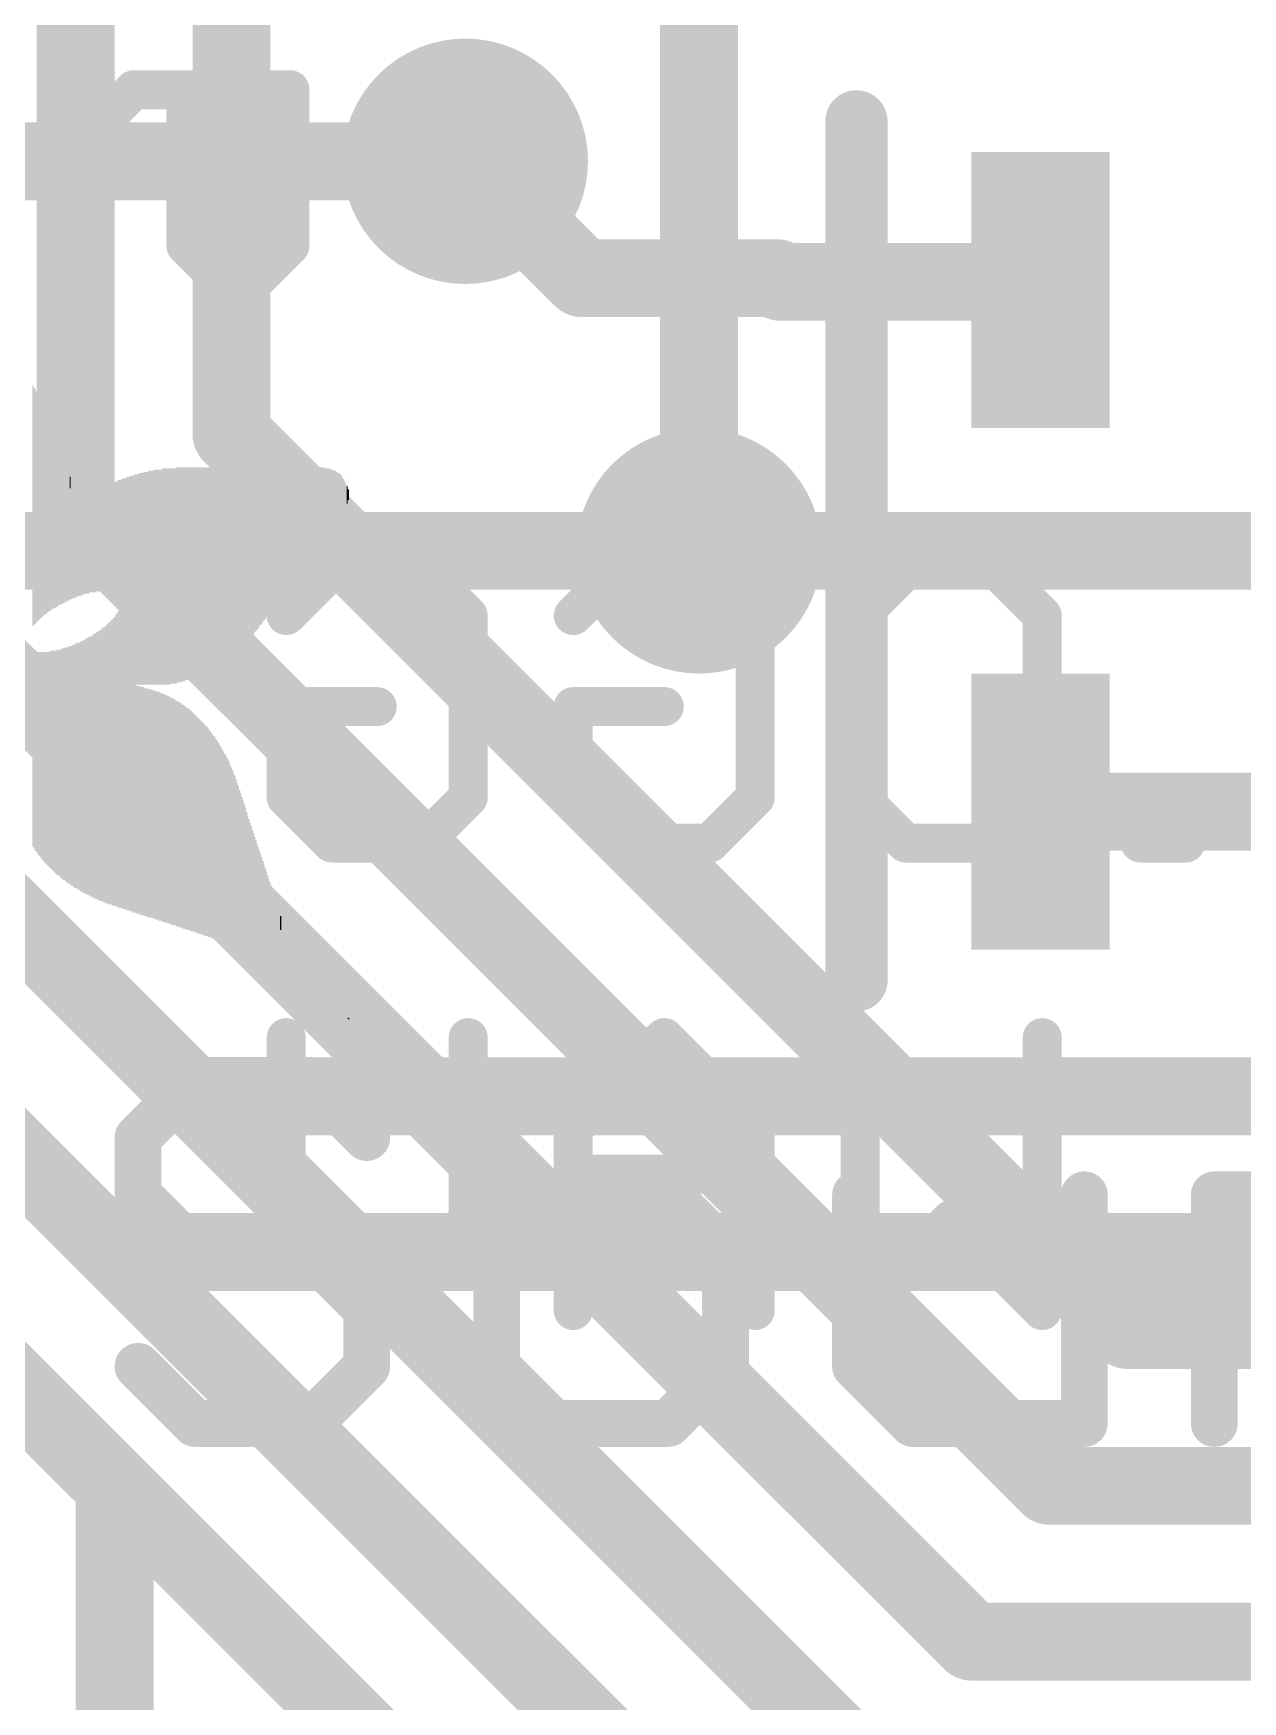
# Model space of a CAD drawing. Extents: x -0.5 to 47.2, y -0.5 to 23.4.
# Drawn here: x 22.6 to 26.54, y 3.36 to 8.8 of the extents above; entities that cross this region are included whole.
import ezdxf

# ---------------------------------------------------------------- set-up
doc = ezdxf.new("R2010")
doc.units = 0
for name, color, linetype in [('1', 12, 'CONTINUOUS'), ('16', 132, 'CONTINUOUS'), ('18', 110, 'CONTINUOUS'), ('21', 40, 'CONTINUOUS'), ('22', 6, 'CONTINUOUS'), ('23', 40, 'CONTINUOUS')]:
    doc.layers.add(name, color=color, linetype=linetype)

# ---------------------------------------------------------------- blocks, each defined once
blk = doc.blocks.new('RECT')
blk.add_solid([(-0.5, -0.5), (0.5, -0.5), (-0.5, 0.5), (0.5, 0.5)])
blk = doc.blocks.new('ROUNDV')
at = {"const_width": 0.5}
blk.add_lwpolyline([(0, -0.25, 1), (0, 0.25, 1), (0, -0.25)], format="xyb", dxfattribs=at)

msp = doc.modelspace()

# ---------------------------------------------------------------- linework, layer by layer
at = {"layer": '1', "const_width": 0.254}
for points in [[(22.733, 9.652), (22.733, 7.239)], [(23.241, 7.493), (23.241, 9.271)], [(24.003, 8.382), (24.384, 8.001)], [(25.019, 8.001), (24.384, 8.001)], [(25.019, 8.001), (25.031, 7.989)], [(25.031, 7.989), (25.851, 7.989)], [(25.851, 7.989), (25.878, 7.962)], [(26.162, 4.572), (23.241, 7.493)], [(21.209, 7.239), (25.4, 3.048)], [(22.733, 7.239), (25.908, 4.064)], [(26.778, 7.112), (24.765, 7.112)], [(25.654, 3.556), (22.225, 6.985)], [(25.878, 6.262), (26.778, 6.262)], [(21.983, 5.703), (25.146, 2.54)], [(21.971, 4.953), (22.86, 4.064)], [(31.212, 4.572), (26.162, 4.572)], [(22.86, 4.064), (22.86, 1.27)], [(25.908, 4.064), (30.734, 4.064)], [(30.48, 3.556), (25.654, 3.556)]]:
    msp.add_lwpolyline(points, dxfattribs=at)
at = {"layer": '1', "const_width": 0.127}
for points in [[(24.0479, 8.4269, 1), (23.9581, 8.3371)], [(24.384, 8.0645, 1), (24.384, 7.9375)], [(24.3391, 7.9561, 1), (24.4289, 8.0459)], [(25.0639, 8.0459, 1), (24.9741, 7.9561)], [(25.031, 8.0525, 1), (25.031, 7.9255)], [(25.019, 7.9375, 1), (25.019, 8.0645)], [(25.8959, 8.0339, 1), (25.8061, 7.9441)], [(25.851, 7.9255, 1), (25.851, 8.0525)], [(24.9861, 7.9441, 1), (25.0759, 8.0339)], [(25.8331, 7.9171, 1), (25.9229, 8.0069)], [(23.2859, 7.5379, 1), (23.1961, 7.4481)], [(23.1775, 7.493, 1), (23.3045, 7.493)], [(22.7779, 7.2839, 1), (22.6881, 7.1941)], [(22.6695, 7.239, 1), (22.7965, 7.239)], [(24.765, 7.1755, 1), (24.765, 7.0485)], [(25.878, 6.3255, 1), (25.878, 6.1985)], [(26.162, 4.6355, 1), (26.162, 4.5085)], [(26.1171, 4.5271, 1), (26.2069, 4.6169)], [(22.9235, 4.064, 1), (22.7965, 4.064)], [(25.908, 4.1275, 1), (25.908, 4.0005)], [(22.8151, 4.0191, 1), (22.9049, 4.1089)], [(25.8631, 4.0191, 1), (25.9529, 4.1089)], [(25.654, 3.6195, 1), (25.654, 3.4925)], [(25.6091, 3.5111, 1), (25.6989, 3.6009)]]:
    msp.add_lwpolyline(points, format="xyb", dxfattribs=at)
at = {"layer": '16', "const_width": 0.254}
for points in [[(24.765, 7.112), (24.765, 9.398)], [(23.114, 5.334), (19.812, 8.636)], [(22.86, 4.826), (19.304, 8.382)], [(24.003, 8.382), (21.59, 8.382)], [(24.765, 7.112), (22.098, 7.112)], [(23.114, 5.334), (33.782, 5.334)], [(21.971, 4.953), (25.4, 1.524)], [(22.86, 4.826), (35.179, 4.826)]]:
    msp.add_lwpolyline(points, dxfattribs=at)
at = {"layer": '16', "const_width": 0.127}
for points in [[(24.003, 8.3185, 1), (24.003, 8.4455)], [(24.765, 7.0485, 1), (24.765, 7.1755)], [(24.7015, 7.112, 1), (24.8285, 7.112)], [(23.114, 5.3975, 1), (23.114, 5.2705)], [(23.0691, 5.2891, 1), (23.1589, 5.3789)], [(22.86, 4.8895, 1), (22.86, 4.7625)], [(22.8151, 4.7811, 1), (22.9049, 4.8709)]]:
    msp.add_lwpolyline(points, format="xyb", dxfattribs=at)
at = {"layer": '21'}
for points, const_width in [([(22.7536, 8.4459), (22.9231, 8.6154)], 0.127), ([(22.9231, 8.6154), (23.4315, 8.6154)], 0.127), ([(23.0925, 8.107), (23.0925, 8.6154)], 0.127), ([(23.4315, 8.6154), (23.4315, 8.107)], 0.127), ([(25.278, 5.712), (25.278, 8.512)], 0.2032), ([(22.7536, 8.107), (22.7536, 8.4459)], 0.127), ([(23.262, 7.9375), (23.0925, 8.107)], 0.127), ([(23.4315, 8.107), (23.262, 7.9375)], 0.127), ([(23.1226, 5.3858), (22.9362, 5.1993)], 0.1524), ([(23.4955, 5.3858), (23.1226, 5.3858)], 0.1524), ([(23.6819, 5.1993), (23.4955, 5.3858)], 0.1524), ([(22.9362, 5.1993), (22.9362, 5.0129)], 0.1524), ([(22.9362, 5.0129), (23.1226, 4.8265)], 0.1524), ([(24.292, 5.0129), (24.1056, 4.8265)], 0.1524), ([(24.6649, 5.0129), (24.292, 5.0129)], 0.1524), ([(24.8513, 4.8265), (24.6649, 5.0129)], 0.1524), ([(25.275, 5.0129), (25.275, 4.4536)], 0.1524), ([(26.0207, 4.2672), (26.0207, 5.0129)], 0.1524), ([(26.4444, 4.2672), (26.4444, 5.0129)], 0.1524), ([(26.4444, 5.0129), (27.0037, 5.0129)], 0.1524), ([(23.1226, 4.8265), (23.4955, 4.8265)], 0.1524), ([(23.4955, 4.8265), (23.6819, 4.6401)], 0.1524), ([(24.1056, 4.8265), (24.1056, 4.4536)], 0.1524), ([(24.8513, 4.4536), (24.8513, 4.8265)], 0.1524), ([(23.6819, 4.6401), (23.6819, 4.4536)], 0.1524), ([(23.1226, 4.2672), (22.9362, 4.4536)], 0.1524), ([(23.6819, 4.4536), (23.4955, 4.2672)], 0.1524), ([(24.1056, 4.4536), (24.292, 4.2672)], 0.1524), ([(24.6649, 4.2672), (24.8513, 4.4536)], 0.1524), ([(25.275, 4.4536), (25.4614, 4.2672)], 0.1524), ([(23.4955, 4.2672), (23.1226, 4.2672)], 0.1524), ([(24.292, 4.2672), (24.6649, 4.2672)], 0.1524), ([(25.4614, 4.2672), (26.0207, 4.2672)], 0.1524)]:
    msp.add_lwpolyline(points, dxfattribs=dict(at, const_width=const_width))
for points, const_width in [([(22.9231, 8.6472, 1), (22.9231, 8.5837)], 0.0635), ([(22.9455, 8.593, 1), (22.9006, 8.6379)], 0.0635), ([(23.1243, 8.6154, 1), (23.0608, 8.6154)], 0.0635), ([(23.4632, 8.6154, 1), (23.3998, 8.6154)], 0.0635), ([(23.4315, 8.5837, 1), (23.4315, 8.6472)], 0.0635), ([(25.3288, 8.512, 1), (25.2272, 8.512)], 0.1016), ([(22.7853, 8.4459, 1), (22.7218, 8.4459)], 0.0635), ([(22.7311, 8.4684, 1), (22.776, 8.4235)], 0.0635), ([(23.115, 8.1294, 1), (23.0701, 8.0845)], 0.0635), ([(23.454, 8.0845, 1), (23.409, 8.1294)], 0.0635), ([(22.7218, 8.107, 1), (22.7853, 8.107)], 0.0635), ([(23.0608, 8.107, 1), (23.1243, 8.107)], 0.0635), ([(23.3998, 8.107, 1), (23.4632, 8.107)], 0.0635), ([(23.2396, 7.96, 1), (23.2845, 7.915)], 0.0635), ([(23.2396, 7.915, 1), (23.2845, 7.96)], 0.0635), ([(25.2272, 5.712, 1), (25.3288, 5.712)], 0.1016), ([(23.1226, 5.4239, 1), (23.1226, 5.3477)], 0.0762), ([(23.1496, 5.3588, 1), (23.0957, 5.4127)], 0.0762), ([(23.5224, 5.4127, 1), (23.4685, 5.3588)], 0.0762), ([(23.4955, 5.3477, 1), (23.4955, 5.4239)], 0.0762), ([(22.9743, 5.1993, 1), (22.8981, 5.1993)], 0.0762), ([(22.9093, 5.2263, 1), (22.9631, 5.1724)], 0.0762), ([(23.655, 5.1724, 1), (23.7088, 5.2263)], 0.0762), ([(22.9631, 5.0398, 1), (22.9093, 4.986)], 0.0762), ([(24.292, 5.051, 1), (24.292, 4.9748)], 0.0762), ([(24.319, 4.986, 1), (24.2651, 5.0398)], 0.0762), ([(24.6918, 5.0398, 1), (24.6379, 4.986)], 0.0762), ([(24.6649, 4.9748, 1), (24.6649, 5.051)], 0.0762), ([(25.3131, 5.0129, 1), (25.2369, 5.0129)], 0.0762), ([(26.0588, 5.0129, 1), (25.9826, 5.0129)], 0.0762), ([(26.4825, 5.0129, 1), (26.4063, 5.0129)], 0.0762), ([(26.4444, 5.051, 1), (26.4444, 4.9748)], 0.0762), ([(22.8981, 5.0129, 1), (22.9743, 5.0129)], 0.0762), ([(23.1226, 4.8646, 1), (23.1226, 4.7884)], 0.0762), ([(23.5224, 4.8534, 1), (23.4685, 4.7995)], 0.0762), ([(23.4955, 4.7884, 1), (23.4955, 4.8646)], 0.0762), ([(24.1437, 4.8265, 1), (24.0675, 4.8265)], 0.0762), ([(24.8894, 4.8265, 1), (24.8132, 4.8265)], 0.0762), ([(23.0957, 4.7995, 1), (23.1496, 4.8534)], 0.0762), ([(24.0787, 4.8534, 1), (24.1325, 4.7995)], 0.0762), ([(24.8244, 4.7995, 1), (24.8782, 4.8534)], 0.0762), ([(23.72, 4.6401, 1), (23.6438, 4.6401)], 0.0762), ([(23.655, 4.6131, 1), (23.7088, 4.667)], 0.0762), ([(22.9631, 4.4806, 1), (22.9093, 4.4267)], 0.0762), ([(23.7088, 4.4267, 1), (23.655, 4.4806)], 0.0762), ([(24.1325, 4.4806, 1), (24.0787, 4.4267)], 0.0762), ([(24.8782, 4.4267, 1), (24.8244, 4.4806)], 0.0762), ([(25.3019, 4.4806, 1), (25.2481, 4.4267)], 0.0762), ([(23.6438, 4.4536, 1), (23.72, 4.4536)], 0.0762), ([(24.0675, 4.4536, 1), (24.1437, 4.4536)], 0.0762), ([(24.8132, 4.4536, 1), (24.8894, 4.4536)], 0.0762), ([(25.2369, 4.4536, 1), (25.3131, 4.4536)], 0.0762), ([(23.1226, 4.3053, 1), (23.1226, 4.2291)], 0.0762), ([(23.0957, 4.2403, 1), (23.1496, 4.2941)], 0.0762), ([(23.4685, 4.2941, 1), (23.5224, 4.2403)], 0.0762), ([(23.4955, 4.2291, 1), (23.4955, 4.3053)], 0.0762), ([(24.292, 4.3053, 1), (24.292, 4.2291)], 0.0762), ([(24.2651, 4.2403, 1), (24.319, 4.2941)], 0.0762), ([(24.6379, 4.2941, 1), (24.6918, 4.2403)], 0.0762), ([(24.6649, 4.2291, 1), (24.6649, 4.3053)], 0.0762), ([(25.4614, 4.3053, 1), (25.4614, 4.2291)], 0.0762), ([(25.4345, 4.2403, 1), (25.4884, 4.2941)], 0.0762), ([(25.9826, 4.2672, 1), (26.0588, 4.2672)], 0.0762), ([(26.0207, 4.2291, 1), (26.0207, 4.3053)], 0.0762), ([(26.4063, 4.2672, 1), (26.4825, 4.2672)], 0.0762)]:
    msp.add_lwpolyline(points, format="xyb", dxfattribs=dict(at, const_width=const_width))
at = {"layer": '22', "const_width": 0.127}
for points in [[(23.4194, 6.901), (23.5677, 7.0493)], [(23.5677, 7.0493), (23.8643, 7.0493)], [(23.8643, 7.0493), (24.0126, 6.901)], [(24.3549, 6.901), (24.5032, 7.0493)], [(24.5032, 7.0493), (24.7998, 7.0493)], [(24.7998, 7.0493), (24.9481, 6.901)], [(25.2904, 6.901), (25.4387, 7.0493)], [(25.4387, 7.0493), (25.7353, 7.0493)], [(25.7353, 7.0493), (25.8836, 6.901)], [(24.0126, 6.901), (24.0126, 6.3078)], [(24.9481, 6.901), (24.9481, 6.3078)], [(25.2904, 6.3078), (25.2904, 6.901)], [(25.8836, 6.901), (25.8836, 6.3078)], [(23.4194, 6.3078), (23.4194, 6.6044)], [(23.4194, 6.6044), (23.716, 6.6044)], [(24.3549, 6.3078), (24.3549, 6.6044)], [(24.3549, 6.6044), (24.6515, 6.6044)], [(23.5677, 6.1595), (23.4194, 6.3078)], [(24.0126, 6.3078), (23.8643, 6.1595)], [(24.5032, 6.1595), (24.3549, 6.3078)], [(24.9481, 6.3078), (24.7998, 6.1595)], [(25.4387, 6.1595), (25.2904, 6.3078)], [(25.8836, 6.3078), (25.7353, 6.1595)], [(26.3514, 6.3078), (26.2031, 6.3078)], [(26.2031, 6.3078), (26.2031, 6.1595)], [(26.3514, 6.1595), (26.3514, 6.3078)], [(23.8643, 6.1595), (23.5677, 6.1595)], [(24.7998, 6.1595), (24.5032, 6.1595)], [(25.7353, 6.1595), (25.4387, 6.1595)], [(26.2031, 6.1595), (26.3514, 6.1595)], [(23.4194, 4.9321), (23.4194, 5.5253)], [(24.0126, 5.5253), (24.0126, 4.9321)], [(24.6515, 5.5253), (24.3549, 5.2287)], [(24.9481, 5.2287), (24.6515, 5.5253)], [(25.2904, 4.6355), (25.2904, 5.5253)], [(25.8836, 5.5253), (25.8836, 4.6355)], [(24.3549, 5.2287), (24.3549, 4.6355)], [(24.9481, 4.6355), (24.9481, 5.2287)], [(24.9481, 5.0804), (24.3549, 5.0804)], [(23.716, 4.6355), (23.4194, 4.9321)], [(24.0126, 4.9321), (23.716, 4.6355)], [(25.587, 4.9321), (25.2904, 4.6355)], [(25.8836, 4.6355), (25.587, 4.9321)], [(26.3514, 4.7838), (26.2031, 4.7838)], [(26.2031, 4.7838), (26.2031, 4.6355)], [(26.3514, 4.6355), (26.3514, 4.7838)], [(26.2031, 4.6355), (26.3514, 4.6355)]]:
    msp.add_lwpolyline(points, dxfattribs=at)
at = {"layer": '22', "const_width": 0.0635}
for points in [[(23.5677, 7.081, 1), (23.5677, 7.0175)], [(23.5901, 7.0268, 1), (23.5452, 7.0717)], [(23.8867, 7.0717, 1), (23.8418, 7.0268)], [(23.8643, 7.0175, 1), (23.8643, 7.081)], [(24.5032, 7.081, 1), (24.5032, 7.0175)], [(24.5257, 7.0268, 1), (24.4808, 7.0717)], [(24.8222, 7.0717, 1), (24.7773, 7.0268)], [(24.7998, 7.0175, 1), (24.7998, 7.081)], [(25.4387, 7.081, 1), (25.4387, 7.0175)], [(25.4612, 7.0268, 1), (25.4163, 7.0717)], [(25.7578, 7.0717, 1), (25.7129, 7.0268)], [(25.7353, 7.0175, 1), (25.7353, 7.081)], [(24.0443, 6.901, 1), (23.9808, 6.901)], [(24.9798, 6.901, 1), (24.9163, 6.901)], [(25.3222, 6.901, 1), (25.2587, 6.901)], [(25.9154, 6.901, 1), (25.8519, 6.901)], [(23.3969, 6.9234, 1), (23.4418, 6.8785)], [(23.9901, 6.8785, 1), (24.035, 6.9234)], [(24.3325, 6.9234, 1), (24.3774, 6.8785)], [(24.9256, 6.8785, 1), (24.9705, 6.9234)], [(25.268, 6.9234, 1), (25.3129, 6.8785)], [(25.8612, 6.8785, 1), (25.9061, 6.9234)], [(23.4511, 6.6044, 1), (23.3876, 6.6044)], [(23.4194, 6.6361, 1), (23.4194, 6.5726)], [(23.716, 6.5726, 1), (23.716, 6.6361)], [(24.3549, 6.6361, 1), (24.3549, 6.5726)], [(24.3867, 6.6044, 1), (24.3232, 6.6044)], [(24.6515, 6.5726, 1), (24.6515, 6.6361)], [(23.4418, 6.3302, 1), (23.3969, 6.2853)], [(24.035, 6.2853, 1), (23.9901, 6.3302)], [(24.3774, 6.3302, 1), (24.3325, 6.2853)], [(24.9705, 6.2853, 1), (24.9256, 6.3302)], [(25.3129, 6.3302, 1), (25.268, 6.2853)], [(25.9061, 6.2853, 1), (25.8612, 6.3302)], [(26.2348, 6.3078, 1), (26.1713, 6.3078)], [(26.2031, 6.3395, 1), (26.2031, 6.276)], [(26.3831, 6.3078, 1), (26.3196, 6.3078)], [(26.3514, 6.276, 1), (26.3514, 6.3395)], [(23.3876, 6.3078, 1), (23.4511, 6.3078)], [(23.9808, 6.3078, 1), (24.0443, 6.3078)], [(24.3232, 6.3078, 1), (24.3867, 6.3078)], [(24.9163, 6.3078, 1), (24.9798, 6.3078)], [(25.2587, 6.3078, 1), (25.3222, 6.3078)], [(25.8519, 6.3078, 1), (25.9154, 6.3078)], [(23.5677, 6.1913, 1), (23.5677, 6.1278)], [(23.5452, 6.137, 1), (23.5901, 6.182)], [(23.8418, 6.182, 1), (23.8867, 6.137)], [(23.8643, 6.1278, 1), (23.8643, 6.1913)], [(24.5032, 6.1913, 1), (24.5032, 6.1278)], [(24.4808, 6.137, 1), (24.5257, 6.182)], [(24.7773, 6.182, 1), (24.8222, 6.137)], [(24.7998, 6.1278, 1), (24.7998, 6.1913)], [(25.4387, 6.1913, 1), (25.4387, 6.1278)], [(25.4163, 6.137, 1), (25.4612, 6.182)], [(25.7129, 6.182, 1), (25.7578, 6.137)], [(25.7353, 6.1278, 1), (25.7353, 6.1913)], [(26.2031, 6.1913, 1), (26.2031, 6.1278)], [(26.3514, 6.1278, 1), (26.3514, 6.1913)], [(26.1713, 6.1595, 1), (26.2348, 6.1595)], [(26.3196, 6.1595, 1), (26.3831, 6.1595)], [(23.4511, 5.5253, 1), (23.3876, 5.5253)], [(24.0443, 5.5253, 1), (23.9808, 5.5253)], [(24.674, 5.5477, 1), (24.6291, 5.5028)], [(24.674, 5.5028, 1), (24.6291, 5.5477)], [(25.3222, 5.5253, 1), (25.2587, 5.5253)], [(25.9154, 5.5253, 1), (25.8519, 5.5253)], [(24.3867, 5.2287, 1), (24.3232, 5.2287)], [(24.3325, 5.2511, 1), (24.3774, 5.2062)], [(24.9798, 5.2287, 1), (24.9163, 5.2287)], [(24.9256, 5.2062, 1), (24.9705, 5.2511)], [(24.3549, 5.1121, 1), (24.3549, 5.0486)], [(24.9481, 5.0486, 1), (24.9481, 5.1121)], [(23.4418, 4.9545, 1), (23.3969, 4.9096)], [(23.3876, 4.9321, 1), (23.4511, 4.9321)], [(23.9808, 4.9321, 1), (24.0443, 4.9321)], [(24.035, 4.9096, 1), (23.9901, 4.9545)], [(25.6095, 4.9545, 1), (25.5646, 4.9096)], [(25.6095, 4.9096, 1), (25.5646, 4.9545)], [(26.2348, 4.7838, 1), (26.1713, 4.7838)], [(26.2031, 4.8155, 1), (26.2031, 4.752)], [(26.3831, 4.7838, 1), (26.3196, 4.7838)], [(26.3514, 4.752, 1), (26.3514, 4.8155)], [(23.6935, 4.658, 1), (23.7384, 4.613)], [(23.6935, 4.613, 1), (23.7384, 4.658)], [(25.268, 4.658, 1), (25.3129, 4.613)], [(25.8612, 4.613, 1), (25.9061, 4.658)], [(26.2031, 4.6673, 1), (26.2031, 4.6038)], [(26.3514, 4.6038, 1), (26.3514, 4.6673)], [(24.3232, 4.6355, 1), (24.3867, 4.6355)], [(24.9163, 4.6355, 1), (24.9798, 4.6355)], [(25.2587, 4.6355, 1), (25.3222, 4.6355)], [(25.8519, 4.6355, 1), (25.9154, 4.6355)], [(26.1713, 4.6355, 1), (26.2348, 4.6355)], [(26.3196, 4.6355, 1), (26.3831, 4.6355)]]:
    msp.add_lwpolyline(points, format="xyb", dxfattribs=at)
at = {"layer": '23'}
msp.add_point((23.622, 5.588), dxfattribs=at)

# ---------------------------------------------------------------- block references
at = {"layer": '1', "xscale": 0.45, "yscale": 0.9, "rotation": 180}
for p in [(25.878, 7.962), (25.878, 6.262)]:
    msp.add_blockref('RECT', p, dxfattribs=at)
at = {"layer": '18', "xscale": 0.8001, "yscale": 0.8001}
for p in [(24.003, 8.382), (24.003, 8.382), (24.765, 7.112), (24.765, 7.112)]:
    msp.add_blockref('ROUNDV', p, dxfattribs=at)
at = {"layer": '21', "rotation": 90}
for p, xscale, yscale in [((22.5933, 7.2587), 0.7848, 0.0038), ((22.5971, 7.2568), 0.7734, 0.0038), ((22.6009, 7.2568), 0.7658, 0.0038), ((22.6047, 7.2549), 0.7544, 0.0038), ((22.6085, 7.2549), 0.7468, 0.0038), ((22.6124, 7.2549), 0.7391, 0.0039), ((22.6162, 7.253), 0.7277, 0.0038), ((22.62, 7.253), 0.7201, 0.0038), ((22.6238, 7.253), 0.7125, 0.0038), ((22.6276, 7.2511), 0.7011, 0.0038), ((22.6314, 7.2511), 0.6934, 0.0038), ((22.6352, 7.2473), 0.6858, 0.0038), ((22.639, 7.2454), 0.6743, 0.0038), ((22.6428, 7.2454), 0.6667, 0.0038), ((22.6466, 7.2435), 0.6553, 0.0038), ((22.6505, 7.2397), 0.6477, 0.0039), ((22.6543, 7.2378), 0.6363, 0.0038), ((22.6581, 7.2358), 0.6248, 0.0038), ((22.6619, 7.2339), 0.621, 0.0038), ((22.6657, 7.2301), 0.6058, 0.0038), ((22.6695, 7.2263), 0.5982, 0.0038), ((22.6733, 7.2244), 0.5868, 0.0038), ((22.6771, 7.3387), 0.3429, 0.0038), ((22.6809, 7.3387), 0.32, 0.0038), ((22.6847, 7.3406), 0.301, 0.0038), ((22.6885, 7.3387), 0.282, 0.0039), ((22.6924, 7.3387), 0.259, 0.0038), ((22.6962, 7.3387), 0.2362, 0.0038), ((22.7, 7.3387), 0.2134, 0.0038), ((22.7038, 7.3387), 0.1828, 0.0038), ((22.7076, 7.3368), 0.1486, 0.0038), ((22.7114, 7.3368), 0.1105, 0.0038), ((22.7152, 7.3349), 0.0381, 0.0038), ((22.8714, 7.1558), 0.3734, 0.0038), ((22.8752, 7.1539), 0.3772, 0.0038), ((22.879, 7.1501), 0.3848, 0.0039), ((22.8829, 6.6471), 1.3983, 0.0038), ((22.8867, 6.6452), 1.4021, 0.0038), ((22.8905, 6.6471), 1.4059, 0.0038), ((22.8943, 6.6471), 1.4059, 0.0038), ((22.8981, 6.6452), 1.4097, 0.0038), ((22.9019, 6.6471), 1.4135, 0.0038), ((22.9057, 6.6471), 1.4135, 0.0038), ((22.9095, 6.6452), 1.4173, 0.0038), ((22.9133, 6.6471), 1.4211, 0.0038), ((22.9171, 6.6471), 1.4211, 0.0039), ((22.921, 6.6452), 1.4249, 0.0038), ((22.9248, 6.6472), 1.4288, 0.0038), ((22.9286, 6.6472), 1.4288, 0.0038), ((22.9324, 7.0187), 0.6858, 0.0038), ((22.9362, 7.0187), 0.6858, 0.0038), ((22.94, 7.0206), 0.6896, 0.0038), ((22.9438, 7.0206), 0.6896, 0.0038), ((22.9476, 7.0206), 0.6896, 0.0038), ((22.9514, 7.0206), 0.6896, 0.0038), ((22.9552, 7.0225), 0.6934, 0.0039), ((22.9591, 7.0225), 0.6934, 0.0038), ((22.9629, 7.0225), 0.6934, 0.0038), ((22.9667, 7.0225), 0.6934, 0.0038), ((22.9705, 7.0244), 0.6972, 0.0038), ((22.9743, 7.0244), 0.6972, 0.0038), ((22.9781, 7.0244), 0.6972, 0.0038), ((22.9819, 7.0244), 0.6972, 0.0038), ((22.9857, 7.0244), 0.6972, 0.0038), ((22.9895, 7.0263), 0.701, 0.0038), ((22.9933, 7.0263), 0.701, 0.0039), ((22.9972, 7.0263), 0.701, 0.0038), ((23.001, 7.0263), 0.701, 0.0038), ((23.0048, 7.0263), 0.701, 0.0038), ((23.0086, 7.0263), 0.701, 0.0038), ((23.0124, 7.0263), 0.701, 0.0038), ((23.0162, 7.0282), 0.7048, 0.0038), ((23.02, 7.0282), 0.7048, 0.0038), ((23.0238, 7.0282), 0.7048, 0.0038), ((23.0276, 7.0282), 0.7048, 0.0038), ((23.0314, 7.0282), 0.7048, 0.0039), ((23.0353, 7.0282), 0.7048, 0.0038), ((23.0391, 7.0282), 0.7048, 0.0038), ((23.0429, 7.0301), 0.701, 0.0038), ((23.0467, 7.0301), 0.701, 0.0038), ((23.0505, 7.0301), 0.701, 0.0038), ((23.0543, 7.0301), 0.701, 0.0038), ((23.0581, 7.0301), 0.701, 0.0038), ((23.0619, 7.032), 0.7048, 0.0038), ((23.0657, 7.0339), 0.701, 0.0038), ((23.0695, 7.0339), 0.701, 0.0039), ((23.0734, 7.0339), 0.701, 0.0038), ((23.0772, 7.0339), 0.701, 0.0038), ((23.081, 7.0358), 0.6972, 0.0038), ((23.0848, 7.0358), 0.6972, 0.0038), ((23.0886, 7.0358), 0.6972, 0.0038), ((23.0924, 7.0377), 0.6934, 0.0038), ((23.0962, 7.0377), 0.6934, 0.0038), ((23.1, 7.0377), 0.6934, 0.0038), ((23.1038, 7.0377), 0.6934, 0.0038), ((23.1076, 7.0396), 0.6896, 0.0039), ((23.1115, 7.0396), 0.6896, 0.0038), ((23.1153, 7.0415), 0.6858, 0.0038), ((23.1191, 7.0415), 0.6858, 0.0038), ((23.1229, 7.0415), 0.6858, 0.0038), ((23.1267, 7.0434), 0.682, 0.0038), ((23.1305, 7.0434), 0.682, 0.0038), ((23.1343, 7.0453), 0.6782, 0.0038), ((23.1381, 7.0453), 0.6782, 0.0038), ((23.1419, 7.0453), 0.6782, 0.0038), ((23.1457, 7.0472), 0.6744, 0.0039), ((23.1496, 7.0472), 0.6744, 0.0038), ((23.1534, 7.0492), 0.6705, 0.0038), ((23.1572, 7.0492), 0.6705, 0.0038), ((23.161, 7.0511), 0.6667, 0.0038), ((23.1648, 7.0511), 0.6667, 0.0038), ((23.1686, 7.053), 0.6629, 0.0038), ((23.1724, 7.053), 0.6629, 0.0038), ((23.1762, 7.0549), 0.6591, 0.0038), ((23.18, 7.0568), 0.6553, 0.0038), ((23.1838, 7.0568), 0.6553, 0.0039), ((23.1877, 7.0587), 0.6515, 0.0038), ((23.1915, 7.0587), 0.6515, 0.0038), ((23.1953, 7.0606), 0.6477, 0.0038), ((23.1991, 7.0625), 0.6439, 0.0038), ((23.2029, 7.0625), 0.6439, 0.0038), ((23.2067, 7.0644), 0.6401, 0.0038), ((23.2105, 7.0663), 0.6363, 0.0038), ((23.2143, 7.0682), 0.6324, 0.0038), ((23.2181, 7.0682), 0.6324, 0.0038), ((23.2219, 7.0701), 0.6286, 0.0039), ((23.2258, 7.072), 0.6248, 0.0038), ((23.2296, 7.0739), 0.621, 0.0038), ((23.2334, 7.0739), 0.621, 0.0038), ((23.2372, 7.0758), 0.6172, 0.0038), ((23.241, 7.0777), 0.6134, 0.0038), ((23.2448, 7.0796), 0.6096, 0.0038), ((23.2486, 7.0815), 0.6058, 0.0038), ((23.2524, 7.0815), 0.6058, 0.0038), ((23.2562, 7.0834), 0.602, 0.0038), ((23.26, 7.0853), 0.5982, 0.0039), ((23.2639, 7.0873), 0.5943, 0.0038), ((23.2677, 7.0892), 0.5905, 0.0038), ((23.2715, 7.0911), 0.5867, 0.0038), ((23.2753, 7.093), 0.5829, 0.0038), ((23.2791, 7.0949), 0.5791, 0.0038), ((23.2829, 7.0968), 0.5753, 0.0038), ((23.2867, 7.0987), 0.5715, 0.0038), ((23.2905, 7.1006), 0.5677, 0.0038), ((23.2943, 7.1025), 0.5639, 0.0038), ((23.2981, 7.1044), 0.5601, 0.0039), ((23.302, 7.1063), 0.5562, 0.0038), ((23.3058, 7.1082), 0.5524, 0.0038), ((23.3096, 7.1101), 0.5486, 0.0038), ((23.3134, 7.112), 0.5448, 0.0038), ((23.3172, 7.1158), 0.5372, 0.0038), ((23.321, 7.1177), 0.5334, 0.0038), ((23.3248, 7.1196), 0.5296, 0.0038), ((23.3286, 7.1215), 0.5258, 0.0038), ((23.3324, 7.1254), 0.5181, 0.0038), ((23.3362, 7.1273), 0.5143, 0.0039), ((23.3401, 7.1292), 0.5105, 0.0038), ((23.3439, 7.133), 0.5029, 0.0038), ((23.3477, 7.1349), 0.4991, 0.0038), ((23.3515, 7.1368), 0.4953, 0.0038), ((23.3553, 7.1406), 0.4877, 0.0038), ((23.3591, 7.1425), 0.4839, 0.0038), ((23.3629, 7.1463), 0.4762, 0.0038), ((23.3667, 7.1482), 0.4724, 0.0038), ((23.3705, 7.1501), 0.4686, 0.0038), ((23.3743, 7.1539), 0.461, 0.0039), ((23.3782, 7.1558), 0.4572, 0.0038), ((23.382, 7.1577), 0.4534, 0.0038), ((23.3858, 7.1615), 0.4458, 0.0038), ((23.3896, 7.1635), 0.4419, 0.0038), ((23.3934, 7.1654), 0.4381, 0.0038), ((23.3972, 7.1692), 0.4305, 0.0038), ((23.401, 7.1711), 0.4267, 0.0038), ((23.4048, 7.1749), 0.4191, 0.0038), ((23.4086, 7.1768), 0.4153, 0.0038), ((23.4124, 7.1787), 0.4115, 0.0039), ((23.4163, 7.1825), 0.4038, 0.0038), ((23.4201, 7.1844), 0.4, 0.0038), ((23.4239, 7.1863), 0.3962, 0.0038), ((23.4277, 7.1901), 0.3886, 0.0038), ((23.4315, 7.192), 0.3848, 0.0038), ((23.4353, 7.1958), 0.3772, 0.0038), ((23.4391, 7.1977), 0.3734, 0.0038), ((23.4429, 7.1996), 0.3696, 0.0038), ((23.4467, 7.2035), 0.3619, 0.0038), ((23.4505, 7.2054), 0.3581, 0.0039), ((23.4544, 7.2073), 0.3543, 0.0038), ((23.4582, 7.2111), 0.3467, 0.0038), ((23.462, 7.213), 0.3429, 0.0038), ((23.4658, 7.2149), 0.3391, 0.0038), ((23.4696, 7.2187), 0.3315, 0.0038), ((23.4734, 7.2206), 0.3276, 0.0038), ((23.4772, 7.2244), 0.32, 0.0038), ((23.481, 7.2263), 0.3162, 0.0038), ((23.4848, 7.2282), 0.3124, 0.0038), ((23.4886, 7.232), 0.3048, 0.0039), ((23.4925, 7.2339), 0.301, 0.0038), ((23.4963, 7.2358), 0.2972, 0.0038), ((23.5001, 7.2397), 0.2895, 0.0038), ((23.5039, 7.2416), 0.2857, 0.0038), ((23.5077, 7.2435), 0.2819, 0.0038), ((23.5115, 7.2473), 0.2743, 0.0038), ((23.5153, 7.2492), 0.2705, 0.0038), ((23.5191, 7.253), 0.2629, 0.0038), ((23.5229, 7.2549), 0.2591, 0.0038), ((23.5267, 7.2568), 0.2553, 0.0039), ((23.5306, 7.2606), 0.2476, 0.0038), ((23.5344, 7.2625), 0.2438, 0.0038), ((23.5382, 7.2644), 0.24, 0.0038), ((23.542, 7.2682), 0.2324, 0.0038), ((23.5458, 7.2682), 0.2248, 0.0038), ((23.5496, 7.2701), 0.221, 0.0038), ((23.5534, 7.2739), 0.2134, 0.0038), ((23.5572, 7.2759), 0.2095, 0.0038), ((23.561, 7.2797), 0.2019, 0.0038), ((23.5648, 7.2797), 0.1943, 0.0039), ((23.5687, 7.2816), 0.1905, 0.0038), ((23.5725, 7.2854), 0.1829, 0.0038), ((23.5763, 7.2854), 0.1753, 0.0038), ((23.5801, 7.2873), 0.1715, 0.0038), ((23.5839, 7.2892), 0.16, 0.0038), ((23.5877, 7.2892), 0.1524, 0.0038), ((23.5915, 7.293), 0.1448, 0.0038), ((23.5953, 7.293), 0.1372, 0.0038), ((23.5991, 7.293), 0.1295, 0.0038), ((23.6029, 7.293), 0.1143, 0.0039), ((23.6068, 7.2949), 0.1029, 0.0038), ((22.78, 7.133), 0.3125, 0.0038), ((22.7838, 7.133), 0.3125, 0.0038), ((22.7876, 7.1349), 0.3163, 0.0038), ((22.7914, 7.1368), 0.3201, 0.0038), ((22.7952, 7.1387), 0.3239, 0.0038), ((22.799, 7.1387), 0.3239, 0.0038), ((22.8028, 7.1425), 0.3238, 0.0039), ((22.8067, 7.1444), 0.3276, 0.0038), ((22.8105, 7.1444), 0.3276, 0.0038), ((22.8143, 7.1463), 0.3314, 0.0038), ((22.8181, 7.1482), 0.3352, 0.0038), ((22.8219, 7.1482), 0.3352, 0.0038), ((22.8257, 7.1501), 0.339, 0.0038), ((22.8295, 7.1501), 0.339, 0.0038), ((22.8333, 7.1521), 0.3429, 0.0038), ((22.8371, 7.1521), 0.3429, 0.0038), ((22.8409, 7.154), 0.3467, 0.0039), ((22.8448, 7.154), 0.3467, 0.0038), ((22.8486, 7.1559), 0.3505, 0.0038), ((22.8524, 7.1539), 0.3544, 0.0038), ((22.8562, 7.1558), 0.3582, 0.0038), ((22.86, 7.1558), 0.3582, 0.0038), ((22.8638, 7.1558), 0.3658, 0.0038), ((22.8676, 7.1558), 0.3658, 0.0038), ((23.6106, 7.293), 0.0914, 0.0038), ((23.6144, 7.293), 0.0762, 0.0038), ((23.6182, 7.2949), 0.0572, 0.0038), ((23.622, 7.2949), 0.0343, 0.0038), ((22.7266, 7.0968), 0.2781, 0.0039), ((22.7305, 7.0987), 0.2819, 0.0038), ((22.7343, 7.1025), 0.2819, 0.0038), ((22.7381, 7.1044), 0.2858, 0.0038), ((22.7419, 7.1082), 0.2858, 0.0038), ((22.7457, 7.1101), 0.2896, 0.0038), ((22.7495, 7.112), 0.2934, 0.0038), ((22.7533, 7.1158), 0.2934, 0.0038), ((22.7571, 7.1177), 0.2972, 0.0038), ((22.7609, 7.1196), 0.301, 0.0038), ((22.7647, 7.1234), 0.301, 0.0039), ((22.7686, 7.1253), 0.3048, 0.0038), ((22.7724, 7.1272), 0.3086, 0.0038), ((22.7762, 7.1292), 0.3125, 0.0038), ((22.6885, 7.0606), 0.2439, 0.0039), ((22.6924, 7.0644), 0.2438, 0.0038), ((22.6962, 7.0682), 0.2514, 0.0038), ((22.7, 7.072), 0.2514, 0.0038), ((22.7038, 7.0758), 0.259, 0.0038), ((22.7076, 7.0796), 0.2591, 0.0038), ((22.7114, 7.0816), 0.2629, 0.0038), ((22.7152, 7.0873), 0.2667, 0.0038), ((22.719, 7.0892), 0.2705, 0.0038), ((22.7228, 7.093), 0.2705, 0.0038), ((22.6771, 7.0491), 0.2286, 0.0038), ((22.6809, 7.053), 0.2363, 0.0038), ((22.6847, 7.0568), 0.2363, 0.0038), ((22.8676, 6.4301), 0.9563, 0.0038), ((22.8714, 6.4339), 0.9639, 0.0038), ((22.8752, 6.4338), 0.9716, 0.0038), ((22.879, 6.4395), 0.983, 0.0039), ((22.8143, 6.4129), 0.8839, 0.0038), ((22.8181, 6.4148), 0.8877, 0.0038), ((22.8219, 6.4148), 0.8953, 0.0038), ((22.8257, 6.4148), 0.8953, 0.0038), ((22.8295, 6.4148), 0.903, 0.0038), ((22.8333, 6.4167), 0.9068, 0.0038), ((22.8371, 6.4186), 0.9106, 0.0038), ((22.8409, 6.4186), 0.9182, 0.0039), ((22.8448, 6.4205), 0.922, 0.0038), ((22.8486, 6.4224), 0.9258, 0.0038), ((22.8524, 6.4224), 0.9334, 0.0038), ((22.8562, 6.4243), 0.9372, 0.0038), ((22.86, 6.4262), 0.941, 0.0038), ((22.8638, 6.4282), 0.9525, 0.0038), ((22.7114, 6.7006), 0.2019, 0.0038), ((22.7152, 6.6986), 0.2058, 0.0038), ((22.719, 6.6967), 0.2096, 0.0038), ((22.7228, 6.6967), 0.2172, 0.0038), ((22.7266, 6.6948), 0.221, 0.0039), ((22.7305, 6.6948), 0.2286, 0.0038), ((22.7343, 6.6929), 0.2324, 0.0038), ((22.7381, 6.6929), 0.24, 0.0038), ((22.7419, 6.691), 0.2438, 0.0038), ((22.7457, 6.6891), 0.2476, 0.0038), ((22.7495, 6.6871), 0.2591, 0.0038), ((22.7533, 6.6852), 0.2629, 0.0038), ((22.7571, 6.6852), 0.2705, 0.0038), ((22.7609, 6.6833), 0.2743, 0.0038), ((22.7647, 6.6814), 0.2857, 0.0039), ((22.7686, 6.6815), 0.2934, 0.0038), ((22.7724, 6.6777), 0.301, 0.0038), ((22.7762, 6.6777), 0.3086, 0.0038), ((22.78, 6.6739), 0.3163, 0.0038), ((22.7838, 6.672), 0.3277, 0.0038), ((22.7876, 6.6682), 0.3353, 0.0038), ((22.7914, 6.6663), 0.3467, 0.0038), ((22.7952, 6.6644), 0.3581, 0.0038), ((22.799, 6.6586), 0.3696, 0.0038), ((22.8028, 6.6491), 0.3962, 0.0039), ((22.8067, 6.4129), 0.8763, 0.0038), ((22.8105, 6.411), 0.8801, 0.0038), ((22.5933, 6.729), 0.1143, 0.0038), ((22.5971, 6.7271), 0.1181, 0.0038), ((22.6009, 6.7271), 0.1181, 0.0038), ((22.6047, 6.7271), 0.1181, 0.0038), ((22.6085, 6.7252), 0.1143, 0.0038), ((22.6124, 6.7233), 0.1181, 0.0039), ((22.6162, 6.7233), 0.1181, 0.0038), ((22.62, 6.7214), 0.1219, 0.0038), ((22.6238, 6.7214), 0.1219, 0.0038), ((22.6276, 6.7195), 0.1257, 0.0038), ((22.6314, 6.7195), 0.1257, 0.0038), ((22.6352, 6.7176), 0.1295, 0.0038), ((22.639, 6.7176), 0.1295, 0.0038), ((22.6428, 6.7157), 0.1333, 0.0038), ((22.6466, 6.7157), 0.1333, 0.0038), ((22.6505, 6.7157), 0.1409, 0.0039), ((22.6543, 6.7157), 0.1409, 0.0038), ((22.6581, 6.7139), 0.1447, 0.0038), ((22.6619, 6.712), 0.1485, 0.0038), ((22.6657, 6.712), 0.1485, 0.0038), ((22.6695, 6.71), 0.1524, 0.0038), ((22.6733, 6.7101), 0.1601, 0.0038), ((22.6771, 6.7101), 0.1601, 0.0038), ((22.6809, 6.7082), 0.1639, 0.0038), ((22.6847, 6.7063), 0.1677, 0.0038), ((22.6885, 6.7063), 0.1753, 0.0039), ((22.6924, 6.7044), 0.1791, 0.0038), ((22.6962, 6.7044), 0.1791, 0.0038), ((22.7, 6.7044), 0.1867, 0.0038), ((22.7038, 6.7025), 0.1905, 0.0038), ((22.7076, 6.7006), 0.1943, 0.0038), ((22.9324, 6.3005), 0.7429, 0.0038), ((22.9362, 6.3005), 0.7429, 0.0038), ((22.94, 6.3005), 0.7429, 0.0038), ((22.9438, 6.2986), 0.7467, 0.0038), ((22.9476, 6.2967), 0.7429, 0.0038), ((22.9514, 6.2967), 0.7429, 0.0038), ((22.9552, 6.2948), 0.7467, 0.0039), ((22.9591, 6.2929), 0.7429, 0.0038), ((22.9629, 6.2929), 0.7429, 0.0038), ((22.9667, 6.291), 0.7467, 0.0038), ((22.9705, 6.2891), 0.7429, 0.0038), ((22.9743, 6.2891), 0.7429, 0.0038), ((22.9781, 6.2891), 0.7429, 0.0038), ((22.9819, 6.2872), 0.7467, 0.0038), ((22.9857, 6.2853), 0.7429, 0.0038), ((22.9895, 6.2853), 0.7429, 0.0038), ((22.9933, 6.2833), 0.7468, 0.0039), ((22.9972, 6.2814), 0.743, 0.0038), ((23.001, 6.2814), 0.743, 0.0038), ((23.0048, 6.2795), 0.7468, 0.0038), ((23.0086, 6.2776), 0.743, 0.0038), ((23.0124, 6.2776), 0.743, 0.0038), ((23.0162, 6.2738), 0.743, 0.0038), ((23.02, 6.2738), 0.743, 0.0038), ((23.0238, 6.2738), 0.743, 0.0038), ((23.0276, 6.27), 0.743, 0.0038), ((23.0314, 6.27), 0.743, 0.0039), ((23.0353, 6.2681), 0.7392, 0.0038), ((23.0391, 6.2662), 0.743, 0.0038), ((23.0429, 6.2643), 0.7391, 0.0038), ((23.0467, 6.2643), 0.7391, 0.0038), ((23.0505, 6.2605), 0.7391, 0.0038), ((23.0543, 6.2605), 0.7391, 0.0038), ((23.0581, 6.2586), 0.7353, 0.0038), ((23.0619, 6.2548), 0.7353, 0.0038), ((23.0657, 6.2548), 0.7353, 0.0038), ((23.0695, 6.2529), 0.7315, 0.0039), ((23.0734, 6.251), 0.7353, 0.0038), ((23.0772, 6.2491), 0.7315, 0.0038), ((23.081, 6.2472), 0.7277, 0.0038), ((23.0848, 6.2453), 0.7315, 0.0038), ((23.0886, 6.2434), 0.7277, 0.0038), ((23.0924, 6.2415), 0.7239, 0.0038), ((23.0962, 6.2377), 0.7239, 0.0038), ((23.1, 6.2377), 0.7239, 0.0038), ((23.1038, 6.2357), 0.72, 0.0038), ((23.1076, 6.2319), 0.7201, 0.0039), ((23.1115, 6.23), 0.7163, 0.0038), ((23.1153, 6.2281), 0.7125, 0.0038), ((22.5933, 6.3367), 0.381, 0.0038), ((23.1191, 6.2243), 0.7125, 0.0038), ((23.1229, 6.2224), 0.7087, 0.0038), ((23.1267, 6.2205), 0.7049, 0.0038), ((23.1305, 6.2167), 0.7049, 0.0038), ((23.1343, 6.2148), 0.7011, 0.0038), ((23.1381, 6.2129), 0.6973, 0.0038), ((23.1419, 6.209), 0.6972, 0.0038), ((23.1457, 6.2071), 0.6934, 0.0039), ((23.1496, 6.2052), 0.6896, 0.0038), ((23.1534, 6.2014), 0.6896, 0.0038), ((23.1572, 6.1995), 0.6858, 0.0038), ((23.161, 6.1976), 0.682, 0.0038), ((23.1648, 6.1938), 0.682, 0.0038), ((23.1686, 6.19), 0.6744, 0.0038), ((22.5971, 6.3329), 0.381, 0.0038), ((22.6009, 6.3252), 0.381, 0.0038), ((22.6047, 6.3214), 0.381, 0.0038), ((22.6085, 6.3157), 0.3848, 0.0038), ((22.6124, 6.3119), 0.3848, 0.0039), ((22.6162, 6.3081), 0.3848, 0.0038), ((22.62, 6.3043), 0.3848, 0.0038), ((22.6238, 6.2986), 0.3886, 0.0038), ((22.6276, 6.2948), 0.3887, 0.0038), ((22.6314, 6.291), 0.3887, 0.0038), ((22.6352, 6.2871), 0.3886, 0.0038), ((22.639, 6.2833), 0.3886, 0.0038), ((22.6428, 6.2795), 0.3886, 0.0038), ((23.1724, 6.1881), 0.6706, 0.0038), ((23.1762, 6.1843), 0.6705, 0.0038), ((23.18, 6.1805), 0.6629, 0.0038), ((23.1838, 6.1786), 0.6591, 0.0039), ((23.1877, 6.1748), 0.6591, 0.0038), ((23.1915, 6.171), 0.6515, 0.0038), ((23.1953, 6.1691), 0.6477, 0.0038), ((23.1991, 6.1634), 0.6439, 0.0038), ((23.2029, 6.1595), 0.6362, 0.0038), ((23.2067, 6.1576), 0.6324, 0.0038), ((22.6466, 6.2757), 0.3886, 0.0038), ((22.6505, 6.2738), 0.3924, 0.0039), ((22.6543, 6.27), 0.3924, 0.0038), ((22.6581, 6.2662), 0.3924, 0.0038), ((22.6619, 6.2624), 0.3924, 0.0038), ((22.6657, 6.2586), 0.3925, 0.0038), ((22.6695, 6.2567), 0.3963, 0.0038), ((22.6733, 6.2529), 0.3963, 0.0038), ((22.6771, 6.251), 0.3925, 0.0038), ((22.6809, 6.2491), 0.3963, 0.0038), ((22.6847, 6.2452), 0.3962, 0.0038), ((22.6885, 6.2414), 0.3962, 0.0039), ((22.6924, 6.2395), 0.4, 0.0038), ((22.6962, 6.2376), 0.3962, 0.0038), ((22.7, 6.2338), 0.3962, 0.0038), ((22.7038, 6.2319), 0.4, 0.0038), ((22.7076, 6.2281), 0.4, 0.0038), ((22.7114, 6.2281), 0.4, 0.0038), ((22.7152, 6.2243), 0.4001, 0.0038), ((22.719, 6.2224), 0.4039, 0.0038), ((22.7228, 6.2205), 0.4001, 0.0038), ((22.7266, 6.2186), 0.4039, 0.0039), ((22.7305, 6.2167), 0.4077, 0.0038), ((22.7952, 6.1995), 0.442, 0.0038), ((22.799, 6.2033), 0.4496, 0.0038), ((22.8028, 6.209), 0.4686, 0.0039), ((23.2105, 6.1519), 0.6286, 0.0038), ((23.2143, 6.1481), 0.621, 0.0038), ((23.2181, 6.1443), 0.6134, 0.0038), ((23.2219, 6.1405), 0.6135, 0.0039), ((23.2258, 6.1366), 0.6058, 0.0038), ((23.2296, 6.1328), 0.5982, 0.0038), ((23.2334, 6.1271), 0.5944, 0.0038), ((22.7343, 6.2148), 0.4039, 0.0038), ((22.7381, 6.2129), 0.4077, 0.0038), ((22.7419, 6.2129), 0.4077, 0.0038), ((22.7457, 6.2091), 0.4077, 0.0038), ((22.7495, 6.2072), 0.4115, 0.0038), ((22.7533, 6.2072), 0.4115, 0.0038), ((22.7571, 6.2053), 0.4153, 0.0038), ((22.7609, 6.2053), 0.4153, 0.0038), ((22.7647, 6.2034), 0.4191, 0.0039), ((22.7686, 6.2034), 0.4191, 0.0038), ((22.7724, 6.2015), 0.4229, 0.0038), ((22.7762, 6.2015), 0.4229, 0.0038), ((22.78, 6.1995), 0.4268, 0.0038), ((22.7838, 6.1995), 0.4268, 0.0038), ((22.7876, 6.1995), 0.4344, 0.0038), ((22.7914, 6.1995), 0.4344, 0.0038), ((23.2372, 6.1214), 0.583, 0.0038), ((23.241, 6.1176), 0.5753, 0.0038), ((23.2448, 6.1119), 0.5715, 0.0038), ((23.2486, 6.1062), 0.5601, 0.0038), ((23.2524, 6.1024), 0.5525, 0.0038), ((23.2562, 6.0966), 0.541, 0.0038), ((23.26, 6.089), 0.5334, 0.0039), ((23.2639, 6.0833), 0.522, 0.0038), ((23.2677, 6.0776), 0.5106, 0.0038), ((23.2715, 6.07), 0.5029, 0.0038), ((23.2753, 6.0643), 0.4915, 0.0038), ((23.2791, 6.0586), 0.4801, 0.0038), ((23.2829, 6.0509), 0.4724, 0.0038), ((23.2867, 6.0452), 0.461, 0.0038), ((23.2905, 6.0376), 0.4458, 0.0038), ((23.2943, 6.0319), 0.4343, 0.0038), ((23.2981, 6.0262), 0.4229, 0.0039), ((23.302, 6.0186), 0.4153, 0.0038), ((23.3058, 6.0128), 0.4038, 0.0038), ((23.3096, 6.0071), 0.3924, 0.0038), ((23.3134, 6.0014), 0.381, 0.0038), ((23.3172, 5.9957), 0.3696, 0.0038), ((23.321, 5.99), 0.3581, 0.0038), ((23.3248, 5.9843), 0.3467, 0.0038), ((23.3286, 5.9786), 0.3353, 0.0038), ((23.3324, 5.9728), 0.3238, 0.0038), ((23.3362, 5.969), 0.3086, 0.0039), ((23.3401, 5.9633), 0.2972, 0.0038), ((23.3439, 5.9576), 0.2857, 0.0038), ((23.3477, 5.9519), 0.2743, 0.0038), ((23.3515, 5.9481), 0.2591, 0.0038), ((23.3553, 5.9424), 0.2477, 0.0038), ((23.3591, 5.9385), 0.2324, 0.0038), ((23.3629, 5.9347), 0.2172, 0.0038), ((23.3667, 5.929), 0.2058, 0.0038), ((23.3705, 5.9252), 0.1905, 0.0038), ((23.3743, 5.9214), 0.1753, 0.0039), ((23.3782, 5.9176), 0.16, 0.0038), ((23.382, 5.9138), 0.1447, 0.0038), ((23.3858, 5.91), 0.1295, 0.0038), ((23.3896, 5.9081), 0.1105, 0.0038), ((23.3934, 5.9043), 0.0953, 0.0038), ((23.3972, 5.9004), 0.0724, 0.0038), ((23.401, 5.8986), 0.0457, 0.0038)]:
    msp.add_blockref('RECT', p, dxfattribs=dict(at, xscale=xscale, yscale=yscale))

doc.saveas('drawing.dxf')
